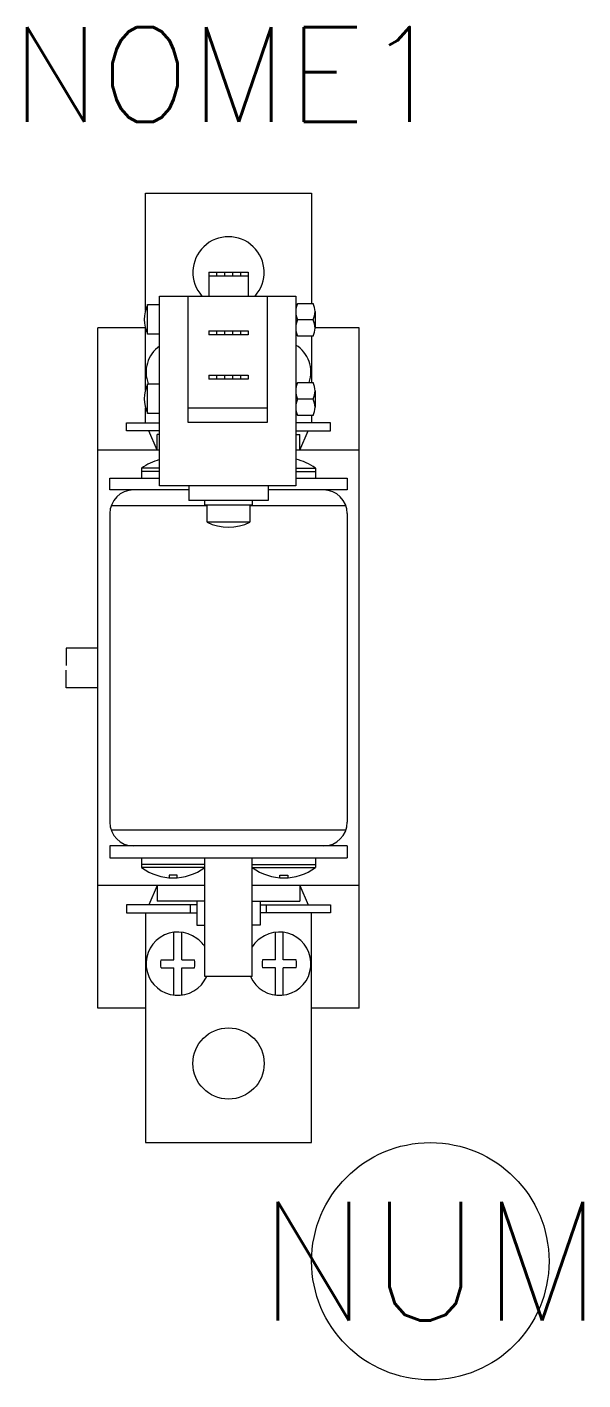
# Model space of a CAD drawing. Header units: millimetres. Extents: x -0.9 to 6.1, y -9 to 8.1.
import ezdxf
from ezdxf.enums import TextEntityAlignment as Align

# ---------------------------------------------------------------- set-up
doc = ezdxf.new("R2010")
doc.units = ezdxf.units.MM
doc.styles.add('Romans', font='romans.shx')
doc.styles.add('STYLE-ROMANS', font='romans.shx')

msp = doc.modelspace()

# ---------------------------------------------------------------- linework, layer by layer
for p, q in [((0.6, 4.518), (0.6, 6)), ((0.6, 6), (2.7, 6)), ((2.7, 6), (2.7, 4.607)), ((1.4, 5), (1.4, 4.7)), ((1.4, 5), (1.9, 5)), ((1.5, 5), (1.5, 4.95)), ((1.6, 5), (1.6, 4.95)), ((1.7, 5), (1.7, 4.95)), ((1.8, 5), (1.8, 4.95)), ((1.9, 5), (1.9, 4.7)), ((1.9, 4.95), (1.4, 4.95)), ((1.139, 3.1), (1.139, 4.7)), ((2.139, 4.7), (2.139, 3.1)), ((0.628, 4.592), (0.778, 4.592)), ((0.628, 4.217), (0.628, 4.592)), ((2.524, 4.607), (2.719, 4.607)), ((2.743, 4.503), (2.743, 4.295)), ((0.6, 4.3), (0, 4.3)), ((0, -4.3), (0, 4.3)), ((0.6, 3.516), (0.6, 4.3)), ((2.719, 4.399), (2.524, 4.399)), ((3.3, 4.3), (2.743, 4.3)), ((3.3, -4.3), (3.3, 4.3)), ((0.778, 4.217), (0.628, 4.217)), ((1.4, 4.261), (1.9, 4.261)), ((1.4, 4.261), (1.4, 4.211)), ((1.9, 4.211), (1.4, 4.211)), ((1.5, 4.261), (1.5, 4.211)), ((1.6, 4.261), (1.6, 4.211)), ((1.7, 4.261), (1.7, 4.211)), ((1.8, 4.261), (1.8, 4.211)), ((1.9, 4.261), (1.9, 4.211)), ((2.719, 4.192), (2.524, 4.192)), ((2.7, 4.192), (2.7, 3.606)), ((1.4, 3.7), (1.9, 3.7)), ((1.4, 3.7), (1.4, 3.65)), ((1.9, 3.65), (1.4, 3.65)), ((1.5, 3.7), (1.5, 3.65)), ((1.6, 3.7), (1.6, 3.65)), ((1.7, 3.7), (1.7, 3.65)), ((1.8, 3.7), (1.8, 3.65)), ((1.9, 3.7), (1.9, 3.65)), ((2.524, 3.606), (2.719, 3.606)), ((0.628, 3.59), (0.778, 3.59)), ((0.628, 3.215), (0.628, 3.59)), ((2.743, 3.502), (2.743, 3.294)), ((0.6, 3.096), (0.6, 3.289)), ((1.139, 3.286), (2.139, 3.286)), ((2.719, 3.398), (2.524, 3.398)), ((0.36, 2.996), (0.36, 3.096)), ((0.36, 3.096), (0.778, 3.096)), ((0.778, 3.215), (0.628, 3.215)), ((2.139, 3.1), (1.139, 3.1)), ((2.94, 3.096), (2.5, 3.096)), ((2.719, 3.19), (2.524, 3.19)), ((2.7, 3.19), (2.7, 3.096)), ((2.94, 2.996), (2.94, 3.096)), ((0.778, 2.996), (0.36, 2.996)), ((0.75, 2.75), (0.642, 2.996)), ((0.75, 2.75), (0.75, 2.95)), ((0.778, 2.95), (0.75, 2.95)), ((2.5, 2.996), (2.94, 2.996)), ((2.5, 2.95), (2.55, 2.95)), ((2.55, 2.75), (2.658, 2.996)), ((2.55, 2.75), (2.55, 2.95)), ((0.778, 2.75), (0, 2.75)), ((3.3, 2.75), (2.5, 2.75)), ((0.15, 2.4), (0.778, 2.4)), ((0.15, 2.25), (0.15, 2.4)), ((0.778, 2.524), (0.55, 2.524)), ((0.55, 2.524), (0.55, 2.4)), ((0.778, 2.484), (0.55, 2.484)), ((2.5, 2.524), (2.75, 2.524)), ((2.5, 2.484), (2.75, 2.484)), ((2.5, 2.4), (3.15, 2.4)), ((2.75, 2.524), (2.75, 2.4)), ((3.15, 2.4), (3.15, 2.25)), ((1.15, 2.25), (0.15, 2.25)), ((1.15, 2.3), (1.15, 2.116)), ((2.15, 2.3), (2.15, 2.116)), ((3.15, 2.25), (2.15, 2.25)), ((2.15, 2.116), (1.15, 2.116)), ((1.35, 2.056), (1.35, 2.116)), ((1.95, 2.056), (1.35, 2.056)), ((1.38, 1.84), (1.38, 2.056)), ((1.92, 2.056), (1.92, 1.84)), ((1.95, 2.116), (1.95, 2.056)), ((0.15, 1.95), (0.15, -1.95)), ((1.38, 2.05), (0.167, 2.05)), ((3.133, 2.05), (1.92, 2.05)), ((3.15, 1.95), (3.15, -1.95)), ((1.92, 1.84), (1.38, 1.84)), ((0, 0.25), (-0.4, 0.25)), ((-0.4, 0.25), (-0.4, 0.029)), ((-0.4, -0.25), (-0.4, -0.029)), ((0, -0.25), (-0.4, -0.25)), ((3.133, -2.05), (0.167, -2.05)), ((3.15, -2.25), (0.15, -2.25)), ((0.15, -2.25), (0.15, -2.4)), ((3.15, -2.25), (3.15, -2.4)), ((0.15, -2.4), (3.15, -2.4)), ((0.55, -2.4), (0.55, -2.524)), ((1.35, -2.484), (0.55, -2.484)), ((1.35, -2.524), (0.55, -2.524)), ((1.35, -3.9), (1.35, -2.4)), ((1.95, -3.9), (1.95, -2.4)), ((1.95, -2.484), (2.75, -2.484)), ((1.95, -2.524), (2.75, -2.524)), ((2.75, -2.4), (2.75, -2.524)), ((0.9, -2.619), (0.9, -2.652)), ((1, -2.619), (0.9, -2.619)), ((1, -2.652), (1, -2.619)), ((2.3, -2.652), (2.3, -2.619)), ((2.3, -2.619), (2.4, -2.619)), ((2.4, -2.619), (2.4, -2.652)), ((1.35, -2.75), (0, -2.75)), ((0.75, -2.75), (0.642, -2.996)), ((0.75, -2.75), (0.75, -2.95)), ((3.3, -2.75), (1.95, -2.75)), ((2.55, -2.75), (2.55, -2.95)), ((2.55, -2.75), (2.658, -2.996)), ((1.25, -2.996), (0.36, -2.996)), ((0.36, -2.996), (0.36, -3.096)), ((1.35, -2.95), (0.75, -2.95)), ((1.17, -3.096), (1.17, -2.996)), ((1.25, -2.95), (1.25, -3.25)), ((1.95, -2.95), (2.55, -2.95)), ((2.05, -2.95), (2.05, -3.25)), ((2.05, -2.996), (2.94, -2.996)), ((2.13, -3.096), (2.13, -2.996)), ((2.94, -2.996), (2.94, -3.096)), ((0.36, -3.096), (1.25, -3.096)), ((0.6, -3.096), (0.6, -6)), ((2.94, -3.096), (2.05, -3.096)), ((2.7, -6), (2.7, -3.096)), ((0.958, -3.689), (0.958, -3.342)), ((1.058, -3.689), (1.058, -3.342)), ((1.25, -3.25), (1.35, -3.25)), ((2.05, -3.25), (1.95, -3.25)), ((2.242, -3.689), (2.242, -3.342)), ((2.342, -3.689), (2.342, -3.342)), ((0.797, -3.689), (0.958, -3.689)), ((1.058, -3.689), (1.22, -3.689)), ((2.242, -3.689), (2.08, -3.689)), ((2.503, -3.689), (2.342, -3.689)), ((0.797, -3.789), (0.958, -3.789)), ((0.958, -4.136), (0.958, -3.789)), ((1.058, -4.136), (1.058, -3.789)), ((1.058, -3.789), (1.22, -3.789)), ((1.95, -3.9), (1.35, -3.9)), ((2.242, -3.789), (2.08, -3.789)), ((2.242, -4.136), (2.242, -3.789)), ((2.342, -4.136), (2.342, -3.789)), ((2.503, -3.789), (2.342, -3.789)), ((0.6, -4.3), (0, -4.3)), ((3.3, -4.3), (2.7, -4.3)), ((0.6, -6), (2.7, -6))]:
    msp.add_line(p, q)
msp.add_lwpolyline([(2.5, 4.7), (2.5, 2.3), (0.778, 2.3), (0.778, 4.7)], close=True)
msp.add_circle((1.65, -5), 0.45)
at = {"linetype": 'Continuous'}
msp.add_circle((4.2, -7.5), 1.5, dxfattribs=at)
for centre, radius, start, end in [((1.65, 5), 0.45, 318.1897, 221.8103), ((1.01, 4.404), 0.425, 153.8243, 206.179), ((2.74, 4.503), 0.24, 154.3419, 205.6581), ((2.503, 4.503), 0.24, 334.3419, 25.6581), ((2.74, 4.295), 0.24, 154.3419, 205.6581), ((2.503, 4.295), 0.24, 334.3419, 25.6581), ((1.008, 3.739), 0.4, 125.0496, 201.7975), ((2.292, 3.739), 0.4, 340.5914, 58.6405), ((2.74, 3.502), 0.24, 154.3419, 205.6581), ((2.503, 3.502), 0.24, 334.3419, 25.6581), ((1.01, 3.403), 0.425, 153.8243, 206.179), ((2.74, 3.294), 0.24, 154.3419, 205.6581), ((2.503, 3.294), 0.24, 334.3419, 25.6581), ((0.95, 1.974), 0.68, 104.6126, 126.0319), ((2.35, 1.974), 0.68, 53.9681, 77.2564), ((0.45, 1.95), 0.3, 90, 180), ((2.85, 1.95), 0.3, 0, 90), ((1.65, 2.39), 0.612, 243.8243, 296.179), ((0.45, -1.95), 0.3, 180, 270), ((2.85, -1.95), 0.3, 270, 0), ((0.95, -1.974), 0.68, 233.9681, 306.0319), ((2.35, -1.974), 0.68, 233.9681, 306.0319), ((1.008, -3.739), 0.4, 52.8003, 336.2184), ((2.292, -3.739), 0.4, 203.7816, 127.1997), ((1.065, -3.696), 0.332, 30.7982, 56.1035), ((2.235, -3.696), 0.332, 123.8965, 149.2018), ((1.008, -3.739), 0.218, 166.668, 193.332), ((1.008, -3.739), 0.218, 346.668, 13.332), ((2.292, -3.739), 0.218, 166.668, 193.332), ((2.292, -3.739), 0.218, 346.668, 13.332)]:
    msp.add_arc(centre, radius, start, end)

# ---------------------------------------------------------------- texts
at = {"style": 'STYLE-ROMANS'}
msp.add_attdef('NOME1', text='NOME1', height=1.2, dxfattribs=at).set_placement((1.65, 7.5), align=Align.MIDDLE)
at = {"color": 7, "style": 'Romans', "flags": 4}
msp.add_attdef('NUM', text='NUM', height=1.5, dxfattribs=at).set_placement((4.2, -7.5), align=Align.MIDDLE_CENTER)

doc.saveas('drawing.dxf')
